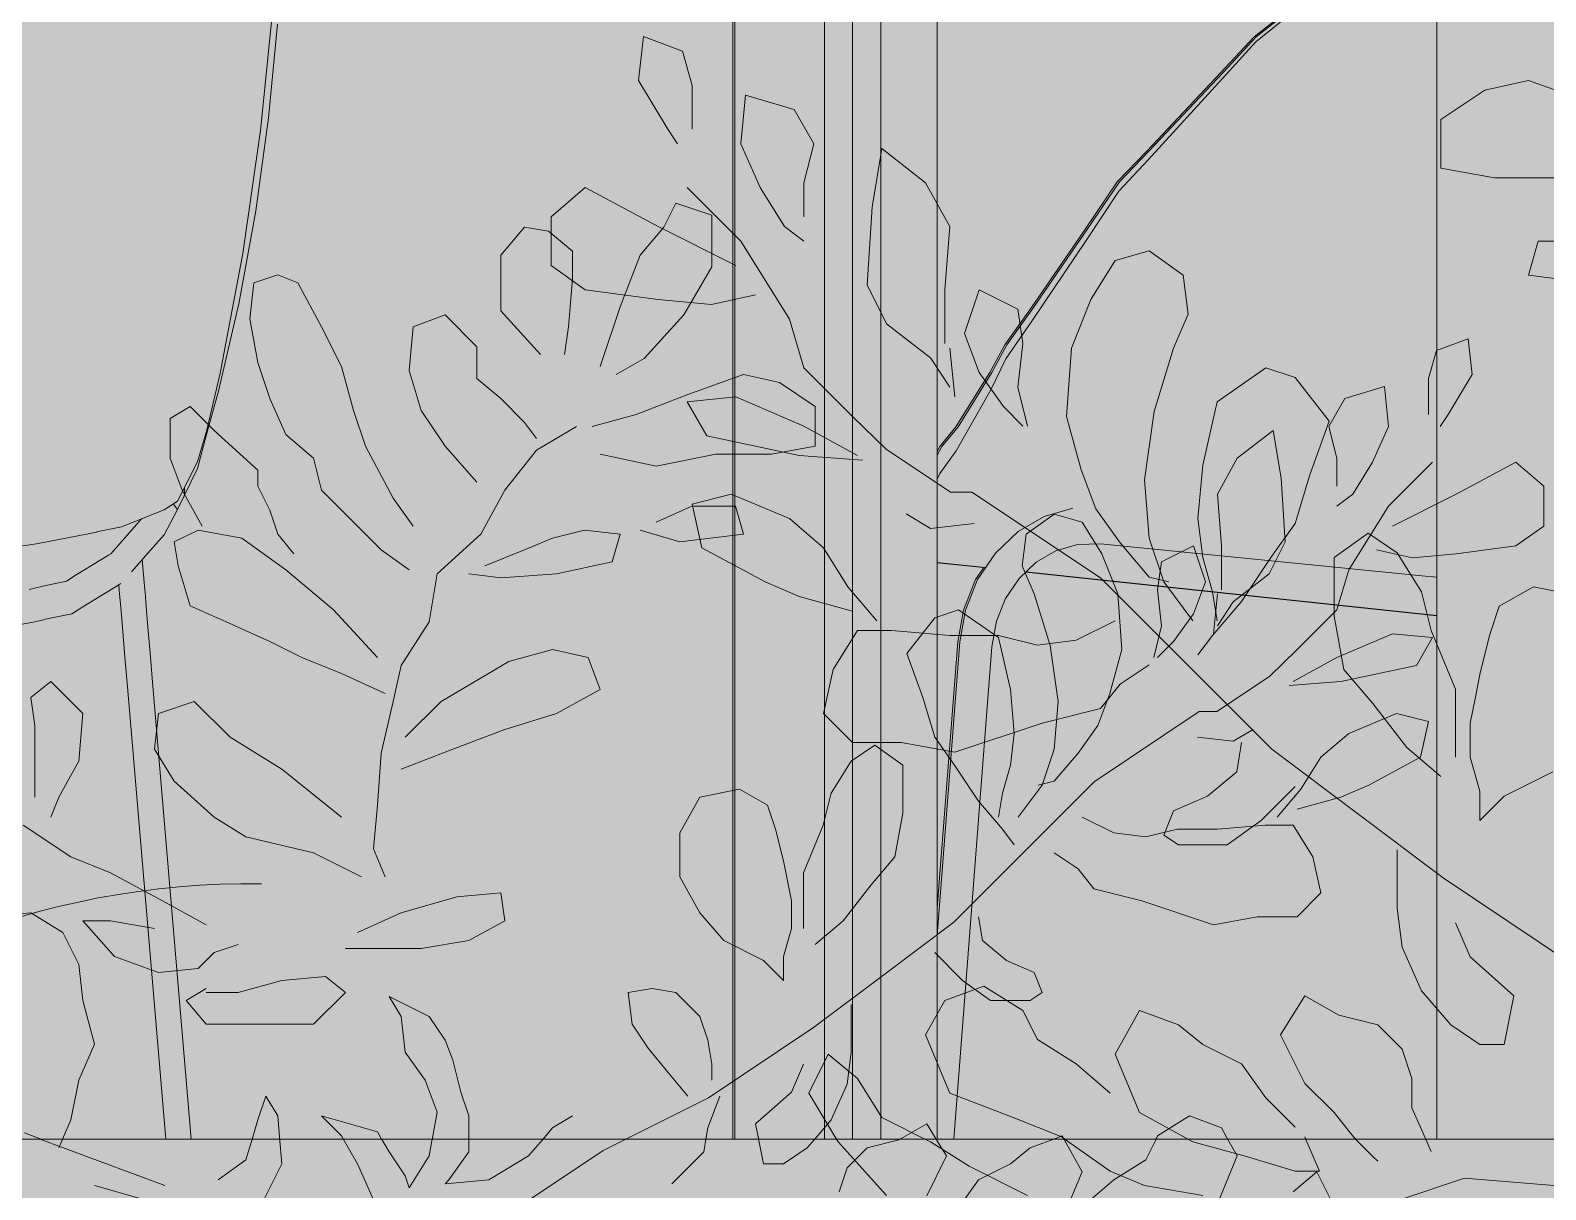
# Model space of a CAD drawing. Header units: centimetres. Extents: x -4381 to 5639, y -3920 to 4826.
# Drawn here: x 124.501 to 125.039, y 10.8 to 11.211 of the extents above; entities that cross this region are included whole.
import ezdxf
from ezdxf.xclip import XClip

# ---------------------------------------------------------------- set-up
doc = ezdxf.new("R2010")
doc.units = ezdxf.units.CM
doc.header["$MEASUREMENT"] = 0
doc.header["$XCLIPFRAME"] = 0
doc.set_wipeout_variables(frame=1)
doc.linetypes.add('Wipeout_Contour', pattern=[100, 0, -100])
for name, color, linetype, lineweight in [('01- MOBILIER_Pen_No__7', 7, 'Continuous', 5), ('0_Pen_No__1', 7, 'Continuous', 5), ('Structural - Bearing_Pen_No__1', 7, 'Continuous', 5), ('Structural - Bearing_Pen_No__7', 7, 'Continuous', 5)]:
    doc.layers.add(name, color=color, linetype=linetype, lineweight=lineweight)
for name, color, linetype, lineweight, true_color in [('03-Personnages.2D_Pen_No__58', 7, 'Continuous', 5, 0xdf0000), ('MURS CLOTURE_Pen_No__181', 7, 'Continuous', 5, 0xddeaa8), ('MURS CLOTURE_Pen_No__185', 7, 'Continuous', 5, 0xbce39b), ('Structural - Bearing_Pen_No__102', 7, 'Continuous', 5, 0xcccccc)]:
    doc.layers.add(name, color=color, linetype=linetype, lineweight=lineweight, true_color=true_color)
doc.layers.add('Drawing & Figure', color=7, linetype='Continuous')
doc.layers.add('Structural - Bearing', color=7, linetype='Continuous')

# ---------------------------------------------------------------- blocks, each defined once
blk = doc.blocks.new('Drawing_11_11', base_point=(474.07794, 10.61787))
at = {"color": 254, "linetype": 'Wipeout_Contour', "lineweight": 0, "ltscale": 493.826458}
blk.add_wipeout([(117.99047, 10.61787), (127.99047, 10.61787), (127.99047, 10.81787), (117.99047, 10.81787)], dxfattribs=at).dxf.layer = 'Structural - Bearing'
at = {"layer": 'Structural - Bearing_Pen_No__102', "linetype": 'Continuous', "ltscale": 10}
blk.add_hatch(color=256, dxfattribs=at).paths.add_polyline_path([(117.99047, 10.61787), (127.99047, 10.61787), (127.99047, 10.81787), (117.99047, 10.81787)])
at = {"layer": '0_Pen_No__1', "linetype": 'Continuous', "ltscale": 10}
for p, q in [((124.62846, 10.81335), (124.63411, 10.80486)), ((124.63553, 10.80062), (124.6426, 10.81193)), ((124.64836, 10.77648), (124.7044, 10.81386)), ((124.65673, 10.81335), (124.64966, 10.80344)), ((124.6638, 10.80344), (124.67794, 10.81193)), ((124.72883, 10.80203), (124.74014, 10.81335)), ((124.76842, 10.8091), (124.7769, 10.81476)), ((124.79104, 10.80769), (124.79811, 10.81476)), ((124.82638, 10.81193), (124.81931, 10.79779)), ((124.849, 10.8091), (124.85607, 10.81476)), ((124.92958, 10.81193), (124.92251, 10.79496)), ((124.93285, 10.81174), (124.95011, 10.80655)), ((124.97774, 10.81174), (124.97947, 10.81001)), ((124.56767, 10.80344), (124.57756, 10.81052)), ((124.59029, 10.8091), (124.58322, 10.79496)), ((124.6228, 10.79637), (124.61715, 10.8091)), ((124.76135, 10.8091), (124.76842, 10.8091)), ((124.78821, 10.7992), (124.79104, 10.80769)), ((124.85514, 10.79792), (124.83442, 10.80828)), ((124.83769, 10.80344), (124.849, 10.8091)), ((124.87445, 10.80627), (124.86738, 10.7893)), ((124.8845, 10.80655), (124.89659, 10.80137)), ((124.88576, 10.80344), (124.89707, 10.81052)), ((124.94937, 10.7992), (124.95786, 10.80627)), ((124.95011, 10.80655), (124.95875, 10.80655)), ((124.95786, 10.80627), (124.96351, 10.79496)), ((124.52384, 10.8014), (124.56742, 10.78894)), ((124.63411, 10.80486), (124.63553, 10.80062)), ((124.64966, 10.80344), (124.64825, 10.80203)), ((124.64825, 10.80203), (124.6638, 10.80344)), ((124.83062, 10.79354), (124.83769, 10.80344)), ((124.87586, 10.79496), (124.88576, 10.80344)), ((124.89659, 10.80137), (124.91731, 10.79792)), ((125.01027, 10.80402), (124.94183, 10.78119)), ((125.10152, 10.79641), (125.01027, 10.80402))]:
    blk.add_line(p, q, dxfattribs=at)
at = {"color": 254, "linetype": 'Wipeout_Contour', "lineweight": 0, "ltscale": 608.336316}
blk.add_wipeout([(117.69047, 10.81787), (118.93896, 10.81787), (125.59047, 10.81787), (125.59047, 11.51787), (117.69047, 11.51787)], dxfattribs=at).dxf.layer = 'Structural - Bearing'
at = {"layer": '03-Personnages.2D_Pen_No__58', "linetype": 'Continuous', "lineweight": 0, "ltscale": 10, "true_color": 0x6f0000}
blk.add_hatch(color=16, dxfattribs=at).paths.add_polyline_path([(124.65035, 12.01279), (124.62383, 11.97586), (124.60037, 11.93575), (124.59212, 11.89961), (124.58799, 11.87218), (124.57389, 11.88144), (124.5711, 11.88882), (124.56231, 11.89191), (124.55017, 11.89428), (124.54436, 11.89706), (124.54, 11.90857), (124.53587, 11.91315), (124.50055, 11.94371), (124.49937, 11.94224), (124.47377, 11.96902), (124.47247, 11.96806), (124.46408, 11.97812), (124.45901, 11.98961), (124.45309, 12.0115), (124.44965, 12.03276), (124.4472, 12.03902), (124.43528, 12.05277, 0.101655), (124.43448, 12.06231, 0.153057), (124.43005, 12.06893, 0.153057), (124.42263, 12.07183, 0.043046), (124.41855, 12.07176), (124.41438, 12.07234, 0.073978), (124.41763, 12.08291, 0.106894), (124.41689, 12.09293, 0.153057), (124.41246, 12.09955, 0.153057), (124.40504, 12.10245, 0.064751), (124.39892, 12.10209), (124.39509, 12.12066), (124.39532, 12.13269), (124.39615, 12.13382), (124.41661, 12.15127, 0.256491), (124.4173, 12.15307), (124.41695, 12.1555, 0.621783), (124.41355, 12.15662), (124.39397, 12.13671), (124.39352, 12.13238), (124.39339, 12.12031), (124.39728, 12.10171, 0.024086), (124.3951, 12.10101, 0.168122), (124.3775, 12.0865), (124.37099, 12.15282), (124.36853, 12.17523), (124.37061, 12.18051), (124.39107, 12.19796, 0.256491), (124.39176, 12.19976), (124.39142, 12.20219, 0.621783), (124.38801, 12.20331), (124.36843, 12.18339), (124.36631, 12.17561), (124.37562, 12.08462, 0.137555), (124.36806, 12.06737, 0.106894), (124.3688, 12.05734, 0.153056), (124.37323, 12.05072, 0.153057), (124.38065, 12.04782, 0.096531), (124.38968, 12.04894), (124.38813, 12.0451), (124.38764, 12.03487), (124.38222, 12.02825), (124.38193, 12.02139), (124.38431, 12.01728), (124.3845, 12.01136), (124.38209, 12.01005), (124.37972, 12.00415), (124.38274, 11.99617), (124.38927, 11.99341), (124.3967, 11.98465), (124.40867, 11.96531), (124.42025, 11.95147), (124.42819, 11.9461), (124.43221, 11.94193), (124.42416, 11.93166), (124.45198, 11.89585), (124.44996, 11.8921), (124.42747, 11.84801), (124.46128, 11.83205), (124.50075, 11.81245), (124.5529, 11.78325), (124.58776, 11.76402), (124.60803, 11.75579), (124.60671, 11.73733), (124.60193, 11.72378), (124.59636, 11.68997), (124.59593, 11.66195), (124.57175, 11.66046), (124.55713, 11.40442), (124.59818, 11.39939), (124.58986, 11.35916), (124.57403, 11.29476), (124.57989, 11.2932), (124.57173, 11.25788), (124.56695, 11.21541), (124.55865, 11.16505), (124.5574, 11.15591), (124.5614, 11.14612), (124.56773, 11.13345), (124.58399, 11.11413), (124.59433, 11.10731), (124.62538, 11.09194), (124.65463, 11.07253), (124.68584, 11.04276), (124.72157, 11.01058), (124.72121, 10.95945), (124.7206, 10.90177), (124.71835, 10.87645), (124.71328, 10.83345), (124.70452, 10.8069), (124.69995, 10.79316), (124.69716, 10.78121), (124.6905, 10.75606), (124.68002, 10.73528), (124.6626, 10.70783), (124.65578, 10.69719), (124.64659, 10.68105), (124.63344, 10.66693), (124.61698, 10.65751), (124.59632, 10.65143), (124.57107, 10.6449), (124.55951, 10.6387), (124.5567, 10.63391), (124.55633, 10.62961), (124.55835, 10.62405), (124.5877, 10.61787), (124.69374, 10.61787), (124.70238, 10.62436), (124.71649, 10.64014), (124.72921, 10.65476), (124.7441, 10.66852), (124.76202, 10.68055), (124.76786, 10.68319), (124.76915, 10.67484), (124.76939, 10.65768), (124.76822, 10.64312), (124.7651, 10.61787), (124.78766, 10.61787), (124.78505, 10.64765), (124.78417, 10.66244), (124.78921, 10.6806), (124.79639, 10.69595), (124.80017, 10.71192), (124.8001, 10.72705), (124.79719, 10.74137), (124.78978, 10.75872), (124.78514, 10.76317), (124.78118, 10.79432), (124.78303, 10.80696), (124.78991, 10.84735), (124.79848, 10.87359), (124.8109, 10.91038), (124.81755, 10.93459), (124.85766, 10.8899), (124.87626, 10.86463), (124.8792, 10.85562), (124.88791, 10.83259), (124.89671, 10.81314), (124.90975, 10.78596), (124.91037, 10.77933), (124.90244, 10.75853), (124.89607, 10.74668), (124.88845, 10.73253), (124.88184, 10.72179), (124.87793, 10.7097), (124.87424, 10.70049), (124.87735, 10.69609), (124.8825, 10.69175), (124.88974, 10.68882), (124.89773, 10.6948), (124.92816, 10.71846), (124.95847, 10.7457), (124.96643, 10.76201), (124.97112, 10.77851), (124.97025, 10.79914), (124.96774, 10.82012), (124.96374, 10.83655), (124.9651, 10.85172), (124.96812, 10.86582), (124.9711, 10.87195), (124.97417, 10.87501), (124.97894, 10.87588), (124.98837, 10.87516), (125.00018, 10.87043), (125.0083, 10.86241), (125.01768, 10.85381), (125.02522, 10.84495), (125.03553, 10.86133), (125.02615, 10.86696), (125.01283, 10.8742), (125.00248, 10.88798), (124.99269, 10.9031), (124.98251, 10.91791), (124.96892, 10.93036), (124.94704, 10.93702), (124.93291, 10.93779), (124.92243, 10.93623), (124.90615, 10.94317), (124.88971, 10.95543), (124.86587, 10.97848), (124.84516, 11.00614), (124.83471, 11.0214), (124.83327, 11.04532), (124.82537, 11.09118), (124.81743, 11.13815), (124.81534, 11.16507), (124.81692, 11.21174), (124.82258, 11.24882), (124.82793, 11.28309), (124.86595, 11.2865), (124.86136, 11.3758), (124.89583, 11.36873), (124.92641, 11.61802), (124.87212, 11.6309), (124.87007, 11.63738), (124.86239, 11.66361), (124.85839, 11.6734), (124.86005, 11.71444), (124.85929, 11.73824), (124.85898, 11.74784), (124.85671, 11.75492), (124.86018, 11.78703), (124.87359, 11.86331), (124.88295, 11.92546), (124.87683, 12.01461), (124.86172, 12.05553), (124.8561, 12.06823), (124.87017, 12.07584), (124.87347, 12.07502), (124.87779, 12.07731), (124.87411, 12.08711), (124.87976, 12.08627), (124.89813, 12.08716), (124.90619, 12.09723), (124.90776, 12.11865), (124.89406, 12.15061), (124.87407, 12.19383), (124.86533, 12.22105), (124.86849, 12.22146), (124.86673, 12.23796), (124.86852, 12.24589), (124.85588, 12.25438), (124.83892, 12.2796), (124.81329, 12.33327), (124.79008, 12.36207), (124.73783, 12.38484), (124.69867, 12.39146), (124.6817, 12.38202), (124.66367, 12.35753), (124.64841, 12.32974), (124.64504, 12.31348), (124.63963, 12.30994), (124.63555, 12.29049), (124.63576, 12.24561), (124.62909, 12.20461), (124.61666, 12.18438), (124.59887, 12.16204), (124.58793, 12.13961), (124.58887, 12.11664), (124.60622, 12.10135), (124.62403, 12.09411), (124.62257, 12.09839), (124.61497, 12.11226), (124.61837, 12.1371), (124.62607, 12.15197), (124.63039, 12.13534), (124.62842, 12.11064), (124.63189, 12.08203), (124.64099, 12.07547), (124.66798, 12.07551), (124.68331, 12.08203), (124.67818, 12.06326), (124.66942, 12.04325)])
at = {"layer": 'MURS CLOTURE_Pen_No__181', "linetype": 'Continuous', "lineweight": 0, "ltscale": 10, "true_color": 0xdfe9b8}
h = blk.add_hatch(color=254, dxfattribs=at)
h.paths.add_polyline_path([(125.82007, 10.6363), (125.81592, 10.65418), (125.80319, 10.68304), (125.77909, 10.73296), (125.74639, 10.76566), (125.65171, 10.80956), (125.59014, 10.82704), (125.58168, 10.81681), (125.53893, 10.80768), (125.46654, 10.81163), (125.50572, 10.83466), (125.51744, 10.85208), (125.48884, 10.8653), (125.41805, 10.8653), (125.33068, 10.8173), (125.35392, 10.84743), (125.409, 10.87841), (125.48884, 10.90677), (125.59319, 10.92058), (125.64275, 10.9502), (125.67151, 11.00321), (125.67151, 11.06259), (125.63731, 11.09679), (125.60798, 11.06745), (125.54327, 11.04194), (125.49537, 11.01582), (125.42191, 10.98599), (125.41422, 10.99627), (125.4474, 11.02944), (125.43655, 11.0514), (125.4422, 11.08583), (125.4422, 11.12831), (125.43002, 11.13344), (125.37027, 11.11595), (125.34815, 11.07525), (125.31962, 11.04672), (125.30306, 10.9752), (125.2685, 10.9705), (125.2685, 11.00707), (125.28076, 11.02989), (125.27583, 11.05038), (125.262, 11.04262), (125.21277, 11.03161), (125.21277, 11.05054), (125.25494, 11.06948), (125.28163, 11.09616), (125.27991, 11.12102), (125.29281, 11.16415), (125.25925, 11.18481), (125.25408, 11.20891), (125.25064, 11.23214), (125.23945, 11.25108), (125.21602, 11.21432), (125.19298, 11.20273), (125.17748, 11.22784), (125.13403, 11.25043), (125.07593, 11.26743), (125.03402, 11.25683), (125.01051, 11.19514), (125.01051, 11.15277), (125.05131, 11.12218), (125.08539, 11.10477), (125.16782, 11.09598), (125.13617, 11.07722), (125.10033, 11.07091), (125.09515, 11.05709), (125.12642, 11.04294), (125.16504, 11.02886), (125.18609, 11.00923), (125.17576, 10.9705), (125.13359, 10.9705), (125.14177, 10.94683), (125.16716, 10.92144), (125.15559, 10.88258), (125.149, 10.84407), (125.10002, 10.89304), (125.08194, 10.91671), (125.06818, 10.93607), (125.06215, 10.96017), (125.06062, 10.97588), (125.05684, 11.00169), (125.03892, 11.023), (124.99244, 11.03505), (124.95834, 11.02864), (124.96726, 11.06503), (124.94381, 11.10003), (124.90379, 11.14005), (124.84096, 11.15899), (124.80481, 11.17499), (124.71961, 11.21932), (124.69465, 11.175), (124.68593, 11.12793), (124.74887, 11.11079), (124.72649, 11.0724), (124.73424, 11.02472), (124.78785, 10.95072), (124.81901, 10.94482), (124.8869, 10.96151), (124.91616, 10.96754), (124.90349, 10.92577), (124.89778, 10.91428), (124.93424, 10.91428), (124.95489, 10.91245), (124.97125, 10.8918), (124.98157, 10.87803), (124.96816, 10.87932), (124.98211, 10.87238), (124.94683, 10.87238), (124.86248, 10.87238), (124.77383, 10.84656), (124.7592, 10.78718), (124.74887, 10.72091), (124.79532, 10.701), (124.83615, 10.69598), (124.86442, 10.69598), (124.90626, 10.70834), (125.04234, 10.69572), (125.01088, 10.67339), (124.95129, 10.65267), (124.95129, 10.61342), (125.11387, 10.61342), (125.12748, 10.60408), (125.18966, 10.60149), (125.30755, 10.61342), (125.37022, 10.61342), (125.38146, 10.61342), (125.41932, 10.65405), (125.41832, 10.65785), (125.44782, 10.69317), (125.48245, 10.67016), (125.53557, 10.70837), (125.57961, 10.68635), (125.60346, 10.63022), (125.69232, 10.62028), (125.77135, 10.62611)])
h.paths.add_polyline_path([(125.40227, 10.66471), (125.3923, 10.63253), (125.35565, 10.64463), (125.32839, 10.67188), (125.32839, 10.72137), (125.3413, 10.73069), (125.34847, 10.72496), (125.36354, 10.69053)], flags=0)
h.paths.add_polyline_path([(125.13955, 10.7888), (125.11545, 10.74783), (125.09894, 10.72387), (125.06525, 10.72387), (125.07418, 10.75257), (125.0917, 10.76163)], flags=0)
at = {"layer": 'MURS CLOTURE_Pen_No__185', "linetype": 'Continuous', "lineweight": 0, "ltscale": 10, "true_color": 0xc4e69e}
h = blk.add_hatch(color=71, dxfattribs=at)
h.paths.add_polyline_path([(124.10986, 10.63292), (124.14975, 10.62458), (124.21445, 10.61981), (124.28721, 10.62794), (124.30673, 10.6739), (124.3428, 10.69194), (124.38629, 10.66064), (124.41464, 10.67949), (124.43879, 10.65057), (124.43797, 10.64746), (124.46897, 10.61419), (124.47817, 10.61419), (124.52948, 10.61419), (124.62601, 10.60443), (124.67692, 10.60655), (124.68806, 10.61419), (124.82118, 10.61419), (124.82118, 10.64633), (124.77239, 10.6633), (124.74663, 10.68158), (124.85804, 10.69191), (124.8923, 10.68179), (124.91545, 10.68179), (124.94887, 10.6859), (124.98691, 10.7022), (124.97845, 10.75646), (124.96647, 10.80508), (124.89389, 10.82622), (124.82483, 10.82622), (124.79594, 10.82622), (124.80737, 10.8319), (124.79638, 10.83084), (124.80484, 10.84212), (124.81822, 10.85903), (124.83514, 10.86052), (124.86498, 10.86052), (124.86031, 10.86993), (124.84993, 10.90413), (124.87389, 10.89919), (124.92948, 10.88552), (124.95499, 10.89035), (124.99889, 10.95095), (125.00523, 10.98998), (124.98691, 11.02142), (125.03844, 11.03545), (125.0313, 11.07399), (125.01086, 11.11027), (124.9411, 11.07398), (124.91151, 11.06088), (124.86006, 11.04537), (124.8273, 11.01261), (124.8081, 10.98395), (124.81541, 10.95416), (124.78748, 10.9594), (124.74943, 10.94954), (124.73475, 10.93209), (124.73166, 10.91096), (124.7304, 10.8981), (124.72547, 10.87837), (124.71421, 10.86251), (124.6994, 10.84313), (124.6593, 10.80304), (124.65391, 10.83457), (124.64443, 10.86639), (124.66522, 10.88717), (124.67192, 10.90655), (124.63739, 10.90655), (124.62893, 10.93826), (124.64617, 10.95434), (124.67779, 10.96586), (124.70339, 10.97745), (124.69914, 10.98876), (124.6698, 10.99393), (124.64389, 11.00929), (124.71138, 11.01648), (124.73928, 11.03074), (124.77268, 11.05578), (124.77268, 11.09047), (124.75344, 11.14099), (124.71913, 11.14967), (124.67156, 11.13575), (124.63598, 11.11725), (124.62329, 11.09669), (124.60442, 11.10618), (124.58524, 11.13628), (124.57608, 11.12077), (124.57326, 11.10175), (124.56903, 11.08202), (124.54155, 11.0651), (124.55212, 11.02979), (124.55071, 11.00944), (124.57256, 10.98759), (124.60709, 10.97209), (124.60709, 10.95659), (124.56678, 10.9656), (124.55545, 10.97196), (124.55142, 10.95518), (124.56146, 10.9365), (124.56146, 10.90655), (124.53316, 10.9104), (124.5196, 10.96896), (124.49624, 10.99231), (124.47813, 11.02564), (124.42922, 11.03996), (124.41924, 11.03576), (124.41924, 11.00098), (124.42387, 10.97279), (124.41499, 10.95481), (124.44215, 10.92765), (124.43585, 10.91924), (124.37571, 10.94366), (124.33649, 10.96504), (124.28351, 10.98593), (124.25949, 11.00995), (124.2315, 10.98195), (124.2315, 10.93333), (124.25504, 10.88993), (124.29562, 10.86568), (124.38106, 10.85437), (124.44642, 10.83115), (124.49152, 10.80578), (124.51055, 10.78112), (124.43902, 10.82042), (124.38106, 10.82042), (124.35764, 10.80959), (124.36723, 10.79534), (124.39931, 10.77648), (124.34005, 10.77325), (124.30504, 10.78072), (124.29849, 10.78849), (124.2477, 10.77478), (124.17019, 10.73884), (124.14341, 10.71206), (124.12368, 10.67119), (124.11326, 10.64757)])
h.paths.add_polyline_path([(124.45194, 10.65619), (124.48365, 10.67733), (124.49598, 10.70551), (124.50185, 10.71021), (124.51242, 10.70258), (124.51242, 10.66206), (124.49011, 10.63974), (124.4601, 10.62984)], flags=0)
h.paths.add_polyline_path([(124.66704, 10.75778), (124.70621, 10.73554), (124.72056, 10.72812), (124.72787, 10.70463), (124.70028, 10.70463), (124.68677, 10.72424)], flags=0)
at = {"layer": 'Structural - Bearing_Pen_No__102', "linetype": 'Continuous', "ltscale": 10}
blk.add_hatch(color=256, dxfattribs=at).paths.add_polyline_path([(117.69047, 10.81787), (118.93896, 10.81787), (125.59047, 10.81787), (125.59047, 11.51787), (117.69047, 11.51787)])
at = {"layer": '01- MOBILIER_Pen_No__7', "linetype": 'Continuous', "ltscale": 10}
for p, q in [((124.75047, 10.81787), (124.75047, 11.27037)), ((124.58719, 11.22035), (124.58271, 11.17588)), ((124.93555, 11.20909), (124.9549, 11.2243)), ((124.93616, 11.20729), (124.95555, 11.22296)), ((124.93629, 11.20909), (124.95564, 11.2243)), ((124.58871, 11.21362), (124.58562, 11.18027)), ((124.92377, 11.19643), (124.93555, 11.20909)), ((124.92451, 11.19643), (124.93629, 11.20909)), ((124.92436, 11.19426), (124.93616, 11.20729)), ((124.89741, 11.16845), (124.92377, 11.19643)), ((124.89794, 11.16547), (124.92436, 11.19426)), ((124.89816, 11.16845), (124.92451, 11.19643)), ((124.58562, 11.18027), (124.58109, 11.14733)), ((124.58271, 11.17588), (124.57642, 11.13222)), ((124.88696, 11.15756), (124.89741, 11.16845)), ((124.8877, 11.15756), (124.89816, 11.16845)), ((124.88747, 11.15426), (124.89794, 11.16547)), ((124.87547, 11.14056), (124.88696, 11.15756)), ((124.87621, 11.14056), (124.8877, 11.15756)), ((124.87594, 11.13678), (124.88747, 11.15426)), ((124.58109, 11.14733), (124.57516, 11.11496)), ((124.85647, 11.11305), (124.87547, 11.14056)), ((124.85721, 11.11305), (124.87621, 11.14056)), ((124.85688, 11.1085), (124.87594, 11.13678)), ((124.57642, 11.13222), (124.56839, 11.08965)), ((124.57516, 11.11496), (124.56785, 11.08329)), ((124.84699, 11.09971), (124.85647, 11.11305)), ((124.84774, 11.09972), (124.85721, 11.11305)), ((124.84738, 11.09479), (124.85688, 11.1085)), ((124.84174, 11.08998), (124.84699, 11.09971)), ((124.84248, 11.08998), (124.84773, 11.09971)), ((124.84203, 11.08383), (124.84738, 11.09478)), ((124.56839, 11.08965), (124.56352, 11.06903)), ((124.82968, 11.07071), (124.84174, 11.08998)), ((124.83042, 11.07071), (124.84248, 11.08998)), ((124.56785, 11.08329), (124.56352, 11.06789)), ((124.8298, 11.06211), (124.84203, 11.08383)), ((124.56353, 11.06903), (124.56336, 11.06825)), ((124.82394, 11.06366), (124.82968, 11.07071)), ((124.82469, 11.06366), (124.83042, 11.07071)), ((124.56336, 11.06825), (124.56031, 11.05827)), ((124.56353, 11.06788), (124.56031, 11.05583)), ((124.82297, 11.0619), (124.82394, 11.06366)), ((124.82297, 11.06056), (124.82469, 11.06366)), ((124.56031, 11.05827), (124.55329, 11.04432)), ((124.824, 11.05415), (124.8298, 11.06211)), ((124.56031, 11.05583), (124.55329, 11.04135)), ((124.82297, 11.05209), (124.824, 11.05415)), ((124.55573, 11.04917), (124.55573, 11.04627)), ((124.55329, 11.04432), (124.54854, 11.04115)), ((124.55176, 11.0433), (124.55329, 11.04135)), ((124.55573, 11.04628), (124.5558, 11.04652)), ((124.54854, 11.04115), (124.53332, 11.03519)), ((124.54051, 11.03801), (124.53878, 11.03609)), ((124.55329, 11.04135), (124.54853, 11.0323)), ((124.85173, 11.03346), (124.86106, 11.03886)), ((124.86106, 11.03886), (124.87122, 11.04178)), ((124.52456, 11.03328), (124.50314, 11.02916)), ((124.53332, 11.03519), (124.52451, 11.03335)), ((124.53878, 11.03609), (124.52953, 11.02562)), ((124.54853, 11.0323), (124.54368, 11.02689)), ((124.8437, 11.02586), (124.85173, 11.03346)), ((124.50314, 11.02916), (124.47867, 11.02545)), ((124.54368, 11.02689), (124.53691, 11.01922)), ((124.85813, 11.02259), (124.86515, 11.02666)), ((124.86515, 11.02666), (124.87281, 11.02886)), ((124.87281, 11.02886), (124.88102, 11.02909)), ((124.88102, 11.02909), (124.99517, 11.01781)), ((124.52876, 11.02516), (124.5173, 11.01808)), ((124.52953, 11.02562), (124.52876, 11.02516)), ((124.54074, 11.02356), (124.54153, 11.01417)), ((124.82297, 11.02251), (124.84023, 11.02068)), ((124.82297, 11.02243), (124.83949, 11.02068)), ((124.83663, 11.01643), (124.83954, 11.02076)), ((124.83737, 11.01643), (124.8437, 11.02586)), ((124.85208, 11.01686), (124.85813, 11.02259)), ((124.5138, 11.01586), (124.5054, 11.01415)), ((124.5173, 11.01808), (124.5138, 11.01586)), ((124.83232, 11.00564), (124.83663, 11.01643)), ((124.83306, 11.00564), (124.83737, 11.01643)), ((124.84731, 11.00976), (124.85208, 11.01686)), ((124.85444, 11.0191), (125.00047, 11.00364)), ((124.85452, 11.01917), (125.00047, 11.00372)), ((124.99517, 11.01781), (125.00047, 11.01729)), ((124.5054, 11.01406), (124.50053, 11.01298)), ((124.53245, 11.01464), (124.51961, 11.00672)), ((124.53242, 11.01462), (124.5326, 11.01258)), ((124.53319, 11.01508), (124.53245, 11.01464)), ((124.5326, 11.01258), (124.5328, 11.01023)), ((124.5328, 11.01023), (124.53321, 11.00528)), ((124.54153, 11.01417), (124.54173, 11.01182)), ((124.54173, 11.01182), (124.54215, 11.00688)), ((124.84407, 11.00164), (124.84731, 11.00976)), ((124.51961, 11.00672), (124.51569, 11.00424)), ((124.53321, 11.00528), (124.53383, 10.99803)), ((124.54215, 11.00688), (124.54276, 10.99962)), ((124.8303, 10.9944), (124.83232, 11.00564)), ((124.83105, 10.9944), (124.83306, 11.00564)), ((124.50137, 11.00118), (124.47772, 10.99712)), ((124.50629, 11.00227), (124.50137, 11.00118)), ((124.51569, 11.00424), (124.50628, 11.00236)), ((124.54276, 10.99962), (124.54354, 10.99048)), ((124.84244, 10.99254), (124.84407, 11.00164)), ((124.53383, 10.99803), (124.5346, 10.98889)), ((124.82297, 10.89978), (124.8303, 10.9944)), ((124.82297, 10.89019), (124.83105, 10.9944)), ((124.5346, 10.98889), (124.53549, 10.97843)), ((124.54354, 10.99048), (124.54442, 10.98002)), ((124.8289, 10.81787), (124.84244, 10.99254)), ((124.53549, 10.97843), (124.54907, 10.81787)), ((124.54442, 10.98002), (124.55814, 10.81787))]:
    blk.add_line(p, q, dxfattribs=at)
at = {"layer": '0_Pen_No__1', "linetype": 'Continuous', "ltscale": 10}
for p, q in [((124.71874, 11.20913), (124.71701, 11.19358)), ((124.73255, 11.20395), (124.71874, 11.20913)), ((124.736, 11.19185), (124.73255, 11.20395)), ((124.71701, 11.19358), (124.72737, 11.17631)), ((125.03299, 11.19358), (125.01745, 11.19013)), ((125.05717, 11.18494), (125.03299, 11.19358)), ((124.736, 11.17631), (124.736, 11.19185)), ((124.755, 11.1884), (124.75327, 11.17112)), ((124.77226, 11.18322), (124.755, 11.1884)), ((125.01745, 11.19013), (125.00191, 11.17976)), ((124.77917, 11.17112), (124.77226, 11.18322)), ((125.00191, 11.17976), (125.00191, 11.16248)), ((124.72737, 11.17631), (124.73082, 11.17112)), ((124.75327, 11.17112), (124.76018, 11.15557)), ((124.77572, 11.1573), (124.77917, 11.17112)), ((124.80334, 11.16939), (124.79989, 11.14866)), ((124.81888, 11.1573), (124.80334, 11.16939)), ((125.00191, 11.16248), (125.02091, 11.15903)), ((124.69802, 11.15557), (124.68593, 11.1452)), ((124.72392, 11.14175), (124.69802, 11.15557)), ((124.75327, 11.13657), (124.73428, 11.15557)), ((124.76018, 11.15557), (124.76881, 11.14175)), ((124.77572, 11.1452), (124.77572, 11.1573)), ((124.82752, 11.14175), (124.81888, 11.1573)), ((125.02091, 11.15903), (125.04508, 11.15903)), ((124.72601, 11.14154), (124.73025, 11.15003)), ((124.73025, 11.15003), (124.74297, 11.14579)), ((124.68593, 11.1452), (124.68593, 11.12793)), ((124.74297, 11.14579), (124.74297, 11.1274)), ((124.79989, 11.14866), (124.79816, 11.12101)), ((124.66804, 11.13164), (124.67653, 11.14154)), ((124.67653, 11.14154), (124.68501, 11.14013)), ((124.68501, 11.14013), (124.69349, 11.13306)), ((124.71752, 11.13164), (124.72601, 11.14154)), ((124.75154, 11.12793), (124.72392, 11.14175)), ((124.76881, 11.14175), (124.77572, 11.13657)), ((124.82579, 11.11929), (124.82752, 11.14175)), ((124.77054, 11.10892), (124.75327, 11.13657)), ((125.03645, 11.13657), (125.03299, 11.12447)), ((125.05544, 11.13657), (125.03645, 11.13657)), ((124.66804, 11.11184), (124.66804, 11.13164)), ((124.69349, 11.13306), (124.69349, 11.12315)), ((124.71045, 11.11325), (124.71752, 11.13164)), ((124.88622, 11.12965), (124.87759, 11.11583)), ((124.89831, 11.13311), (124.88622, 11.12965)), ((124.9104, 11.12447), (124.89831, 11.13311)), ((124.58887, 11.12457), (124.58039, 11.12174)), ((124.59594, 11.12174), (124.58887, 11.12457)), ((124.68593, 11.12793), (124.69802, 11.11929)), ((124.69349, 11.12315), (124.69208, 11.10618)), ((124.74297, 11.1274), (124.73307, 11.11042)), ((124.91213, 11.11065), (124.9104, 11.12447)), ((125.03299, 11.12447), (125.06062, 11.12101)), ((124.58039, 11.12174), (124.57898, 11.10901)), ((124.60443, 11.10618), (124.59594, 11.12174)), ((124.69802, 11.11929), (124.72392, 11.11583)), ((124.74291, 11.1141), (124.75845, 11.11756)), ((124.79816, 11.12101), (124.80507, 11.10719)), ((124.82579, 11.10028), (124.82579, 11.11929)), ((124.83788, 11.11929), (124.8327, 11.10374)), ((124.85169, 11.11238), (124.83788, 11.11929)), ((124.70339, 11.09203), (124.71045, 11.11325)), ((124.72392, 11.11583), (124.74291, 11.1141)), ((124.85342, 11.10028), (124.85169, 11.11238)), ((124.87759, 11.11583), (124.87069, 11.09855)), ((124.57898, 11.10901), (124.58181, 11.09345)), ((124.63694, 11.10618), (124.64825, 11.11042)), ((124.64825, 11.11042), (124.65956, 11.0991)), ((124.68218, 11.09627), (124.66804, 11.11184)), ((124.73307, 11.11042), (124.71894, 11.09486)), ((124.77572, 11.09164), (124.77054, 11.10892)), ((124.80507, 11.10719), (124.82061, 11.0951)), ((124.90695, 11.09855), (124.91213, 11.11065)), ((124.61149, 11.09203), (124.60443, 11.10618)), ((124.63553, 11.09062), (124.63694, 11.10618)), ((124.69208, 11.10618), (124.69066, 11.09627)), ((124.8327, 11.10374), (124.83788, 11.08991)), ((125.00027, 11.09769), (125.01158, 11.10193)), ((125.01158, 11.10193), (125.01299, 11.0892)), ((124.65956, 11.0991), (124.65956, 11.08779)), ((124.82752, 11.09855), (124.82924, 11.08128)), ((124.85169, 11.08473), (124.85342, 11.10028)), ((124.87069, 11.09855), (124.86896, 11.07436)), ((124.90004, 11.07609), (124.90695, 11.09855)), ((124.99744, 11.08779), (125.00027, 11.09769)), ((124.58181, 11.09345), (124.58605, 11.08071)), ((124.61573, 11.07647), (124.61149, 11.09203)), ((124.63977, 11.07647), (124.63553, 11.09062)), ((124.71894, 11.09486), (124.70904, 11.0892)), ((124.79298, 11.07436), (124.77572, 11.09164)), ((124.82061, 11.0951), (124.82752, 11.08473)), ((124.93975, 11.09164), (124.92249, 11.07955)), ((124.95011, 11.08819), (124.93975, 11.09164)), ((124.65956, 11.08779), (124.66804, 11.08071)), ((124.73449, 11.08213), (124.75428, 11.0892)), ((124.75428, 11.0892), (124.767, 11.08637)), ((124.767, 11.08637), (124.77973, 11.07788)), ((124.83788, 11.08991), (124.84651, 11.07782)), ((124.9622, 11.07264), (124.95011, 11.08819)), ((124.99744, 11.07506), (124.99744, 11.08779)), ((125.01299, 11.0892), (125.00451, 11.07506)), ((124.58605, 11.08071), (124.5917, 11.06798)), ((124.66804, 11.08071), (124.67653, 11.07223)), ((124.71611, 11.07506), (124.73449, 11.08213)), ((124.75154, 11.08128), (124.73428, 11.07955)), ((124.77572, 11.07091), (124.75154, 11.08128)), ((124.85514, 11.07091), (124.85169, 11.08473)), ((124.9621, 11.07081), (124.96775, 11.08071)), ((124.96775, 11.08071), (124.98189, 11.08496)), ((124.98189, 11.08496), (124.9833, 11.07081)), ((124.5507, 11.07364), (124.55777, 11.07788)), ((124.55777, 11.07788), (124.56625, 11.0694)), ((124.61998, 11.06374), (124.61573, 11.07647)), ((124.64825, 11.06374), (124.63977, 11.07647)), ((124.70056, 11.07081), (124.71611, 11.07506)), ((124.73428, 11.07955), (124.74118, 11.06745)), ((124.77973, 11.07788), (124.77973, 11.06374)), ((124.80494, 11.06275), (124.79298, 11.07436)), ((124.84651, 11.07782), (124.85342, 11.07091)), ((124.86896, 11.07436), (124.87414, 11.05536)), ((124.89659, 11.0519), (124.90004, 11.07609)), ((124.92249, 11.07955), (124.91731, 11.05709)), ((125.00451, 11.07506), (125.00168, 11.07081)), ((124.5507, 11.05949), (124.5507, 11.07364)), ((124.56625, 11.0694), (124.58181, 11.05525)), ((124.67653, 11.07223), (124.68077, 11.06657)), ((124.68077, 11.06232), (124.6949, 11.07081)), ((124.79471, 11.06054), (124.77572, 11.07091)), ((124.92958, 11.05949), (124.94231, 11.0694)), ((124.94231, 11.0694), (124.94513, 11.05242)), ((124.95529, 11.05363), (124.9622, 11.07264)), ((124.96493, 11.05949), (124.9621, 11.07081)), ((124.9833, 11.07081), (124.97765, 11.05808)), ((124.5917, 11.06798), (124.6016, 11.05949)), ((124.62987, 11.04535), (124.61998, 11.06374)), ((124.65956, 11.05101), (124.64825, 11.06374)), ((124.74118, 11.06745), (124.77399, 11.06054)), ((124.77973, 11.06374), (124.76418, 11.06091)), ((124.55494, 11.04818), (124.5507, 11.05949)), ((124.6016, 11.05949), (124.60443, 11.04818)), ((124.66946, 11.04818), (124.68077, 11.06232)), ((124.72318, 11.05667), (124.70339, 11.06091)), ((124.74438, 11.06091), (124.72318, 11.05667)), ((124.76418, 11.06091), (124.74438, 11.06091)), ((124.77399, 11.06054), (124.79644, 11.05881)), ((124.82776, 11.04753), (124.80494, 11.06275)), ((124.92251, 11.04676), (124.92958, 11.05949)), ((124.96493, 11.04959), (124.96493, 11.05949)), ((124.58181, 11.05525), (124.58181, 11.04959)), ((124.87414, 11.05536), (124.87932, 11.04154)), ((124.91731, 11.05709), (124.91558, 11.03808)), ((124.95011, 11.03635), (124.95529, 11.05363)), ((124.97765, 11.05808), (124.97058, 11.04676)), ((124.9833, 11.04252), (124.99886, 11.05808)), ((125.00734, 11.04676), (125.02854, 11.05808)), ((125.02854, 11.05808), (125.03844, 11.04959)), ((124.56201, 11.03545), (124.55494, 11.04818)), ((124.58181, 11.04959), (124.58605, 11.0411)), ((124.60443, 11.04818), (124.61715, 11.03545)), ((124.66097, 11.03262), (124.66946, 11.04818)), ((124.83536, 11.04753), (124.82776, 11.04753)), ((124.88099, 11.01709), (124.83536, 11.04753)), ((124.89831, 11.03117), (124.89659, 11.0519)), ((124.94513, 11.05242), (124.94655, 11.02979)), ((125.03844, 11.04959), (125.03844, 11.03545)), ((124.63694, 11.03545), (124.62987, 11.04535)), ((124.72318, 11.03686), (124.7359, 11.04252)), ((124.7359, 11.04252), (124.75145, 11.04252)), ((124.74982, 11.04672), (124.736, 11.04326)), ((124.736, 11.04326), (124.73946, 11.02771)), ((124.77054, 11.03808), (124.74982, 11.04672)), ((124.75145, 11.04252), (124.75428, 11.03262)), ((124.92393, 11.02837), (124.92251, 11.04676)), ((124.97058, 11.04676), (124.96493, 11.04252)), ((124.96917, 11.01988), (124.9833, 11.04252)), ((124.98472, 11.03545), (125.00734, 11.04676)), ((124.58605, 11.0411), (124.58887, 11.03262)), ((124.78262, 11.02771), (124.77054, 11.03808)), ((124.82061, 11.03462), (124.81198, 11.03981)), ((124.85465, 11.03262), (124.86455, 11.03969)), ((124.86455, 11.03969), (124.87445, 11.03686)), ((124.87445, 11.03686), (124.88152, 11.02554)), ((124.87932, 11.04154), (124.88795, 11.02944)), ((124.91558, 11.03808), (124.91731, 11.02426)), ((124.5606, 11.03403), (124.55212, 11.02979)), ((124.57615, 11.0312), (124.5606, 11.03403)), ((124.58887, 11.03262), (124.59453, 11.02554)), ((124.61715, 11.03545), (124.62563, 11.02696)), ((124.64542, 11.01847), (124.66097, 11.03262)), ((124.68642, 11.0312), (124.69773, 11.03403)), ((124.69773, 11.03403), (124.71045, 11.03262)), ((124.71045, 11.03262), (124.70763, 11.02271)), ((124.73166, 11.02979), (124.71752, 11.03403)), ((124.75428, 11.03262), (124.73166, 11.02979)), ((124.83615, 11.03635), (124.82061, 11.03462)), ((124.85324, 11.0213), (124.85465, 11.03262)), ((124.94148, 11.02426), (124.95011, 11.03635)), ((124.97601, 11.0329), (124.96393, 11.02426)), ((124.98637, 11.02599), (124.97601, 11.0329)), ((125.03844, 11.03545), (125.02854, 11.02837)), ((124.55212, 11.02979), (124.55353, 11.0213)), ((124.5917, 11.01988), (124.57615, 11.0312)), ((124.62563, 11.02696), (124.63553, 11.01988)), ((124.66239, 11.0213), (124.67653, 11.02696)), ((124.67653, 11.02696), (124.68642, 11.0312)), ((124.73946, 11.02771), (124.7619, 11.01562)), ((124.79126, 11.01389), (124.78262, 11.02771)), ((124.88795, 11.02944), (124.89831, 11.01735)), ((124.90349, 11.01562), (124.89831, 11.03117)), ((124.90272, 11.02271), (124.91403, 11.02837)), ((124.91403, 11.02837), (124.91827, 11.01564)), ((124.92393, 11.01281), (124.92393, 11.02837)), ((124.94655, 11.02979), (124.94089, 11.01847)), ((124.99179, 11.02413), (124.97906, 11.02696)), ((124.99501, 11.01216), (124.98637, 11.02599)), ((125.02854, 11.02837), (125.00734, 11.02554)), ((124.55353, 11.0213), (124.55777, 11.00715)), ((124.70763, 11.02271), (124.68784, 11.01847)), ((124.85748, 11.0114), (124.85324, 11.0213)), ((124.88152, 11.02554), (124.88717, 11.0114)), ((124.90131, 11.01281), (124.90272, 11.02271)), ((124.91731, 11.02426), (124.92076, 11.01216)), ((124.93112, 11.00871), (124.94148, 11.02426)), ((124.96393, 11.02426), (124.96393, 11.00352)), ((125.00734, 11.02554), (124.99179, 11.02413)), ((124.60867, 11.00574), (124.5917, 11.01988)), ((124.6426, 11.00149), (124.64542, 11.01847)), ((124.66804, 11.01706), (124.65673, 11.01847)), ((124.68784, 11.01847), (124.66804, 11.01706)), ((124.7619, 11.01562), (124.77399, 11.01044)), ((124.9038, 10.99426), (124.88099, 11.01709)), ((124.89831, 11.01735), (124.90522, 11.01562)), ((124.91385, 11.0018), (124.90349, 11.01562)), ((124.91827, 11.01564), (124.91403, 11.00432)), ((124.94089, 11.01847), (124.92817, 11.00857)), ((124.96493, 11.00574), (124.96917, 11.01988)), ((124.77399, 11.01044), (124.79298, 11.00525)), ((124.80162, 11.0018), (124.79126, 11.01389)), ((124.86314, 10.99301), (124.85748, 11.0114)), ((124.88717, 11.0114), (124.88858, 10.99159)), ((124.90272, 11.00008), (124.90131, 11.01281)), ((124.92076, 11.01216), (124.92249, 11.0018)), ((124.92251, 11.0114), (124.9211, 10.99725)), ((124.99846, 10.99834), (124.99501, 11.01216)), ((125.03472, 11.01389), (125.02263, 11.00698)), ((125.05199, 11.01044), (125.03472, 11.01389)), ((124.55777, 11.00715), (124.5705, 11.00149)), ((124.62422, 10.98876), (124.60867, 11.00574)), ((124.82214, 11.00291), (124.83062, 11.00574)), ((124.83062, 11.00574), (124.84476, 10.99584)), ((124.92076, 10.99661), (124.93112, 11.00871)), ((124.92817, 11.00857), (124.92251, 11.00008)), ((124.95079, 10.99159), (124.96493, 11.00574)), ((125.02263, 11.00698), (125.01918, 10.99661)), ((124.5705, 11.00149), (124.58605, 10.99442)), ((124.6327, 10.98593), (124.6426, 11.00149)), ((124.81224, 10.99018), (124.82214, 11.00291)), ((124.88622, 11.0018), (124.87241, 10.99489)), ((124.89989, 10.98876), (124.90272, 11.00008)), ((124.91403, 11.00432), (124.90696, 10.99442)), ((124.96393, 11.00352), (124.96738, 10.98452)), ((124.58605, 10.99442), (124.59736, 10.98876)), ((124.79471, 10.99834), (124.78608, 10.98452)), ((124.8068, 10.99834), (124.79471, 10.99834)), ((124.82752, 10.99661), (124.8068, 10.99834)), ((124.84478, 10.99661), (124.82752, 10.99661)), ((124.84476, 10.99584), (124.849, 10.97745)), ((124.8586, 10.99316), (124.84478, 10.99661)), ((124.87241, 10.99489), (124.8586, 10.99316)), ((124.90696, 10.99442), (124.90131, 10.98876)), ((124.94183, 10.95621), (124.9038, 10.99426)), ((124.91558, 10.9897), (124.92076, 10.99661)), ((124.96493, 10.98876), (124.98472, 10.99725)), ((124.98472, 10.99725), (124.99886, 10.99584)), ((124.99886, 10.99584), (124.9932, 10.98593)), ((125.00709, 10.97761), (124.99846, 10.99834)), ((125.01918, 10.99661), (125.01573, 10.98279)), ((124.59736, 10.98876), (124.61149, 10.9831)), ((124.67087, 10.98735), (124.68642, 10.99159)), ((124.68642, 10.99159), (124.69914, 10.98876)), ((124.69914, 10.98876), (124.70339, 10.97745)), ((124.8179, 10.97462), (124.81224, 10.99018)), ((124.86596, 10.9732), (124.86314, 10.99301)), ((124.88858, 10.99159), (124.88434, 10.97603)), ((124.941, 10.98208), (124.95079, 10.99159)), ((124.94937, 10.98027), (124.96493, 10.98876)), ((124.61149, 10.9831), (124.62704, 10.97603)), ((124.62987, 10.9732), (124.6327, 10.98593)), ((124.64684, 10.9732), (124.67087, 10.98735)), ((124.78608, 10.98452), (124.78262, 10.96897)), ((124.88795, 10.97934), (124.89831, 10.98625)), ((124.9932, 10.98593), (124.96634, 10.98027)), ((124.96738, 10.98452), (124.97774, 10.97242)), ((124.50122, 10.97462), (124.50829, 10.98027)), ((124.50829, 10.98027), (124.5196, 10.96896)), ((124.88105, 10.9707), (124.88795, 10.97934)), ((124.92232, 10.96962), (124.941, 10.98208)), ((124.96634, 10.98027), (124.94796, 10.97886)), ((125.00709, 10.96378), (125.00709, 10.97761)), ((125.01573, 10.98279), (125.014, 10.97415)), ((124.50264, 10.96471), (124.50122, 10.97462)), ((124.55919, 10.9732), (124.54646, 10.96896)), ((124.57191, 10.96047), (124.55919, 10.9732)), ((124.62563, 10.95481), (124.62987, 10.9732)), ((124.63411, 10.96047), (124.64684, 10.9732)), ((124.70339, 10.97745), (124.68784, 10.96896)), ((124.82214, 10.96047), (124.8179, 10.97462)), ((124.849, 10.97745), (124.85041, 10.96188)), ((124.86455, 10.95623), (124.86596, 10.9732)), ((124.88434, 10.97603), (124.8801, 10.96471)), ((124.97774, 10.97242), (124.98983, 10.95687)), ((125.014, 10.97415), (125.01227, 10.96551)), ((124.5196, 10.96896), (124.51819, 10.95198)), ((124.54646, 10.96896), (124.54505, 10.95623)), ((124.68784, 10.96896), (124.66946, 10.9633)), ((124.78262, 10.96897), (124.79298, 10.9586)), ((124.86033, 10.96551), (124.88105, 10.9707)), ((124.87873, 10.9447), (124.91609, 10.96962)), ((124.91609, 10.96962), (124.92232, 10.96962)), ((124.96917, 10.96188), (124.98613, 10.96896)), ((124.98613, 10.96896), (124.99744, 10.96613)), ((124.50264, 10.9534), (124.50264, 10.96471)), ((124.66946, 10.9633), (124.65108, 10.95623)), ((124.82924, 10.95515), (124.86033, 10.96551)), ((124.85041, 10.96188), (124.849, 10.95057)), ((124.8801, 10.96471), (124.87303, 10.95481)), ((124.92817, 10.95905), (124.93524, 10.9633)), ((124.95927, 10.9534), (124.96917, 10.96188)), ((124.99744, 10.96613), (124.99461, 10.9534)), ((125.00709, 10.95342), (125.00709, 10.96378)), ((125.01227, 10.96551), (125.01227, 10.95342)), ((124.54505, 10.95623), (124.55212, 10.94491)), ((124.59029, 10.94915), (124.57191, 10.96047)), ((124.65108, 10.95623), (124.6327, 10.94915)), ((124.79245, 10.95198), (124.80093, 10.95764)), ((124.79298, 10.9586), (124.81025, 10.9586)), ((124.80093, 10.95764), (124.81083, 10.95057)), ((124.81025, 10.9586), (124.82924, 10.95515)), ((124.82921, 10.95057), (124.82214, 10.96047)), ((124.86031, 10.94349), (124.86455, 10.95623)), ((124.91545, 10.96047), (124.92817, 10.95905)), ((124.92939, 10.94823), (124.93112, 10.9586)), ((124.97224, 10.93338), (124.94183, 10.95621)), ((124.98983, 10.95687), (125.00191, 10.94651)), ((124.50264, 10.93925), (124.50264, 10.9534)), ((124.51819, 10.95198), (124.51112, 10.93925)), ((124.62422, 10.93642), (124.62563, 10.95481)), ((124.78538, 10.94066), (124.79245, 10.95198)), ((124.81083, 10.95057), (124.81083, 10.93359)), ((124.83769, 10.93784), (124.82921, 10.95057)), ((124.849, 10.95057), (124.84617, 10.94066)), ((124.87303, 10.95481), (124.86455, 10.94491)), ((124.9522, 10.94208), (124.95927, 10.9534)), ((124.99461, 10.9534), (124.97624, 10.94349)), ((125.01227, 10.95342), (125.01573, 10.94132)), ((124.61149, 10.93218), (124.59029, 10.94915)), ((124.91903, 10.9396), (124.92939, 10.94823)), ((125.02436, 10.9396), (125.04163, 10.94823)), ((124.55212, 10.94491), (124.56625, 10.93218)), ((124.73873, 10.93925), (124.75287, 10.94208)), ((124.75287, 10.94208), (124.76276, 10.93642)), ((124.78256, 10.92935), (124.78538, 10.94066)), ((124.84617, 10.94066), (124.84476, 10.93218)), ((124.85183, 10.93218), (124.86031, 10.94349)), ((124.86455, 10.94491), (124.8589, 10.94349)), ((124.86006, 10.92601), (124.87873, 10.9447)), ((124.95011, 10.94305), (124.93803, 10.93096)), ((124.94372, 10.93218), (124.9522, 10.94208)), ((124.97624, 10.94349), (124.96634, 10.93925)), ((125.01573, 10.94132), (125.01573, 10.93096)), ((124.51112, 10.93925), (124.50829, 10.93218)), ((124.6228, 10.92086), (124.62422, 10.93642)), ((124.73166, 10.92652), (124.73873, 10.93925)), ((124.76276, 10.93642), (124.76559, 10.92793)), ((124.84617, 10.92793), (124.83769, 10.93784)), ((124.90349, 10.92577), (124.90695, 10.93441)), ((124.90695, 10.93441), (124.91903, 10.9396)), ((124.96634, 10.93925), (124.95079, 10.93501)), ((125.01573, 10.93096), (125.02436, 10.9396)), ((124.4984, 10.92935), (124.51536, 10.91803)), ((124.56625, 10.93218), (124.57756, 10.9251)), ((124.77549, 10.91237), (124.78256, 10.92935)), ((124.81083, 10.93359), (124.808, 10.91803)), ((124.87445, 10.93218), (124.88576, 10.92652)), ((124.92251, 10.92793), (124.93948, 10.92935)), ((124.93803, 10.93096), (124.92594, 10.92232)), ((124.93948, 10.92935), (124.94937, 10.92935)), ((124.94937, 10.92935), (124.95644, 10.91803)), ((125.00266, 10.91055), (124.97224, 10.93338)), ((124.57756, 10.9251), (124.6016, 10.91945)), ((124.73166, 10.91096), (124.73166, 10.92652)), ((124.76559, 10.92793), (124.76842, 10.91662)), ((124.82892, 10.89485), (124.86006, 10.92601)), ((124.85041, 10.92227), (124.84617, 10.92793)), ((124.88576, 10.92652), (124.89707, 10.9251)), ((124.89707, 10.9251), (124.90838, 10.92793)), ((124.90867, 10.92232), (124.90349, 10.92577)), ((124.90838, 10.92793), (124.92251, 10.92793)), ((124.6016, 10.91945), (124.61856, 10.91096)), ((124.62704, 10.91096), (124.6228, 10.92086)), ((124.87303, 10.91379), (124.86455, 10.91945)), ((124.92594, 10.92232), (124.90867, 10.92232)), ((124.98637, 10.91195), (124.98637, 10.92059)), ((124.51536, 10.91803), (124.5295, 10.91237)), ((124.76842, 10.91662), (124.76983, 10.90954)), ((124.808, 10.91803), (124.79952, 10.90813)), ((124.87869, 10.90671), (124.87303, 10.91379)), ((124.95644, 10.91803), (124.95927, 10.9053)), ((124.5295, 10.91237), (124.54788, 10.90247)), ((124.73873, 10.89823), (124.73166, 10.91096)), ((124.76983, 10.90954), (124.77124, 10.90247)), ((124.77549, 10.90105), (124.77549, 10.91237)), ((124.79952, 10.90813), (124.78962, 10.8954)), ((124.98637, 10.89986), (124.98637, 10.91195)), ((125.04829, 10.88012), (125.00266, 10.91055)), ((124.54788, 10.90247), (124.56343, 10.89398)), ((124.6327, 10.89823), (124.65249, 10.90388)), ((124.65249, 10.90388), (124.66804, 10.9053)), ((124.66804, 10.9053), (124.66946, 10.8954)), ((124.77124, 10.90247), (124.77124, 10.89257)), ((124.89565, 10.90247), (124.87869, 10.90671)), ((124.9211, 10.89398), (124.89565, 10.90247)), ((124.95927, 10.9053), (124.95079, 10.89681)), ((124.48567, 10.89681), (124.50122, 10.89823)), ((124.50122, 10.89823), (124.51253, 10.89115)), ((124.61715, 10.89115), (124.6327, 10.89823)), ((124.74721, 10.88832), (124.73873, 10.89823)), ((124.77549, 10.89257), (124.77549, 10.90105)), ((124.8391, 10.88832), (124.83769, 10.89681)), ((124.93665, 10.89681), (124.9211, 10.89398)), ((124.95079, 10.89681), (124.93665, 10.89681)), ((124.9881, 10.88603), (124.98637, 10.89986)), ((124.5295, 10.8954), (124.5196, 10.8954)), ((124.5196, 10.8954), (124.53091, 10.88266)), ((124.54505, 10.89257), (124.5295, 10.8954)), ((124.66946, 10.8954), (124.65673, 10.88832)), ((124.77124, 10.89257), (124.76842, 10.88266)), ((124.78962, 10.8954), (124.77973, 10.88691)), ((124.80402, 10.87616), (124.82892, 10.89485)), ((125.00709, 10.89467), (125.01227, 10.88258)), ((124.51253, 10.89115), (124.51819, 10.87984)), ((124.56625, 10.88408), (124.57474, 10.88691)), ((124.65673, 10.88832), (124.63977, 10.88549)), ((124.76135, 10.88125), (124.74721, 10.88832)), ((124.84759, 10.88125), (124.8391, 10.88832)), ((124.99501, 10.87048), (124.9881, 10.88603)), ((124.53091, 10.88266), (124.54646, 10.87701)), ((124.5606, 10.87842), (124.56625, 10.88408)), ((124.62563, 10.88549), (124.61291, 10.88549)), ((124.63977, 10.88549), (124.62563, 10.88549)), ((124.76842, 10.87418), (124.76135, 10.88125)), ((124.76842, 10.88266), (124.76842, 10.87418)), ((124.82214, 10.88408), (124.83204, 10.87418)), ((124.85748, 10.87701), (124.84759, 10.88125)), ((125.01227, 10.88258), (125.02781, 10.86876)), ((124.51819, 10.87984), (124.5196, 10.8671)), ((124.54646, 10.87701), (124.5606, 10.87842)), ((124.59029, 10.87418), (124.60584, 10.87559)), ((124.60584, 10.87559), (124.61291, 10.86993)), ((124.77911, 10.85747), (124.80402, 10.87616)), ((124.86031, 10.86993), (124.85748, 10.87701)), ((124.55636, 10.8671), (124.56343, 10.87135)), ((124.56343, 10.86993), (124.57474, 10.86993)), ((124.57474, 10.86993), (124.59029, 10.87418)), ((124.61291, 10.86993), (124.6016, 10.85862)), ((124.71328, 10.86993), (124.72176, 10.87135)), ((124.7147, 10.85862), (124.71328, 10.86993)), ((124.72176, 10.87135), (124.73025, 10.86993)), ((124.73025, 10.86993), (124.73873, 10.86144)), ((124.8396, 10.87221), (124.82579, 10.86703)), ((124.83204, 10.87418), (124.84193, 10.8671)), ((124.85342, 10.86357), (124.8396, 10.87221)), ((124.85607, 10.8671), (124.86031, 10.86993)), ((125.00537, 10.85839), (124.99501, 10.87048)), ((124.5196, 10.8671), (124.52384, 10.85154)), ((124.56343, 10.85862), (124.55636, 10.8671)), ((124.6327, 10.86144), (124.62846, 10.86852)), ((124.62846, 10.86852), (124.6426, 10.86144)), ((124.79245, 10.85862), (124.79245, 10.86569)), ((124.82579, 10.86703), (124.81888, 10.85493)), ((124.84193, 10.8671), (124.85607, 10.8671)), ((124.95357, 10.86876), (124.94493, 10.85493)), ((124.96565, 10.86184), (124.95357, 10.86876)), ((125.02781, 10.86876), (125.02436, 10.85148)), ((124.63411, 10.84871), (124.6327, 10.86144)), ((124.6426, 10.86144), (124.64825, 10.85296)), ((124.73873, 10.86144), (124.74156, 10.85296)), ((124.8586, 10.85321), (124.85342, 10.86357)), ((124.89486, 10.86357), (124.88622, 10.84802)), ((124.90867, 10.85839), (124.89486, 10.86357)), ((124.97947, 10.85839), (124.96565, 10.86184)), ((124.58181, 10.85862), (124.56343, 10.85862)), ((124.6016, 10.85862), (124.58181, 10.85862)), ((124.72035, 10.85013), (124.7147, 10.85862)), ((124.74176, 10.83255), (124.77911, 10.85747)), ((124.79245, 10.84871), (124.79245, 10.85862)), ((124.81888, 10.85493), (124.82752, 10.8342)), ((124.91731, 10.85148), (124.90867, 10.85839)), ((124.94493, 10.85493), (124.95357, 10.83766)), ((124.9881, 10.84975), (124.97947, 10.85839)), ((125.01573, 10.85148), (125.00537, 10.85839)), ((124.52384, 10.85154), (124.51819, 10.83881)), ((124.64118, 10.83881), (124.63411, 10.84871)), ((124.64825, 10.85296), (124.65108, 10.84588)), ((124.72742, 10.84164), (124.72035, 10.85013)), ((124.74156, 10.85296), (124.74297, 10.84447)), ((124.79104, 10.8374), (124.79245, 10.84871)), ((124.87241, 10.84457), (124.8586, 10.85321)), ((124.93112, 10.84457), (124.91731, 10.85148)), ((124.99155, 10.83938), (124.9881, 10.84975)), ((125.02436, 10.85148), (125.01573, 10.85148)), ((124.65108, 10.84588), (124.65391, 10.83457)), ((124.74297, 10.84447), (124.74297, 10.83881)), ((124.77549, 10.84447), (124.77124, 10.83457)), ((124.78435, 10.84802), (124.77744, 10.8342)), ((124.79471, 10.83938), (124.78435, 10.84802)), ((124.8845, 10.8342), (124.87241, 10.84457)), ((124.88622, 10.84802), (124.89486, 10.82729)), ((124.93975, 10.83247), (124.93112, 10.84457)), ((124.51819, 10.83881), (124.51536, 10.82466)), ((124.64542, 10.82749), (124.64118, 10.83881)), ((124.73449, 10.83315), (124.72742, 10.84164)), ((124.80334, 10.82556), (124.79471, 10.83938)), ((124.95357, 10.83766), (124.96393, 10.82729)), ((124.99155, 10.82902), (124.99155, 10.83938)), ((124.58181, 10.82466), (124.58463, 10.83315)), ((124.58463, 10.83315), (124.58887, 10.82608)), ((124.65391, 10.83457), (124.65673, 10.82608)), ((124.7044, 10.81386), (124.74176, 10.83255)), ((124.74156, 10.82183), (124.7458, 10.83315)), ((124.77124, 10.83457), (124.75852, 10.82325)), ((124.77744, 10.8342), (124.7878, 10.81692)), ((124.78538, 10.82466), (124.79104, 10.8374)), ((124.82752, 10.8342), (124.84996, 10.82556)), ((124.95011, 10.82211), (124.93975, 10.83247)), ((124.6426, 10.81193), (124.64542, 10.82749)), ((124.89486, 10.82729), (124.91385, 10.81692)), ((124.96393, 10.82729), (124.97083, 10.81865)), ((124.99846, 10.81347), (124.99155, 10.82902)), ((124.51536, 10.82466), (124.51112, 10.81476)), ((124.57756, 10.81052), (124.58181, 10.82466)), ((124.58887, 10.82608), (124.59029, 10.8091)), ((124.61149, 10.81901), (124.60443, 10.82608)), ((124.60443, 10.82608), (124.62422, 10.82042)), ((124.65673, 10.82608), (124.65673, 10.81335)), ((124.67794, 10.81193), (124.68642, 10.82183)), ((124.68642, 10.82183), (124.69349, 10.82608)), ((124.74014, 10.81335), (124.74156, 10.82183)), ((124.75852, 10.82325), (124.76135, 10.8091)), ((124.7769, 10.81476), (124.78538, 10.82466)), ((124.82061, 10.81692), (124.80334, 10.82556)), ((124.80942, 10.81759), (124.81931, 10.82325)), ((124.81931, 10.82325), (124.82638, 10.81193)), ((124.84996, 10.82556), (124.86723, 10.81865)), ((124.90131, 10.81901), (124.91262, 10.82608)), ((124.91262, 10.82608), (124.92393, 10.82183)), ((124.92393, 10.82183), (124.92958, 10.81193)), ((124.49893, 10.82009), (124.54874, 10.8014)), ((124.61715, 10.8091), (124.61149, 10.81901)), ((124.62422, 10.82042), (124.62846, 10.81335)), ((124.7878, 10.81692), (124.80507, 10.79792)), ((124.79811, 10.81476), (124.80942, 10.81759)), ((124.83442, 10.80828), (124.82061, 10.81692)), ((124.85607, 10.81476), (124.86738, 10.81901)), ((124.86723, 10.81865), (124.8845, 10.80655)), ((124.86738, 10.81901), (124.87445, 10.80627)), ((124.89707, 10.81052), (124.90131, 10.81901)), ((124.91385, 10.81692), (124.93285, 10.81174)), ((124.95875, 10.80655), (124.95357, 10.81865)), ((124.97083, 10.81865), (124.97774, 10.81174))]:
    blk.add_line(p, q, dxfattribs=at)
blk.add_arc((124.57915, 10.61889), 0.28965, 89.2291, 180.9292, dxfattribs=at)
at = {"layer": 'Structural - Bearing_Pen_No__1', "linetype": 'Continuous', "ltscale": 10}
for p, q in [((124.78297, 10.81787), (124.78297, 13.57787)), ((124.79297, 13.57787), (124.79297, 10.81787)), ((124.80297, 13.57787), (124.80297, 10.81787)), ((124.82297, 10.81787), (124.82297, 13.57787)), ((124.75113, 11.49355), (124.75113, 10.81787)), ((117.99047, 10.81787), (127.99047, 10.81787))]:
    blk.add_line(p, q, dxfattribs=at)
at = {"layer": 'Structural - Bearing_Pen_No__7', "linetype": 'Continuous', "ltscale": 10}
blk.add_line((125.00047, 13.57787), (125.00047, 10.81787), dxfattribs=at)

msp = doc.modelspace()

# ---------------------------------------------------------------- block references
at = {"layer": 'Drawing & Figure', "color": 151, "linetype": 'Continuous', "lineweight": 5, "ltscale": 10, "true_color": 0x80c2ff}
ref = msp.add_blockref('Drawing_11_11', (474.07794, 10.61787), dxfattribs=at)
XClip(ref).set_block_clipping_path([(101.4426918859, 0.9963282177), (149.8554874385, 21.3288080632)])

doc.saveas('drawing.dxf')
